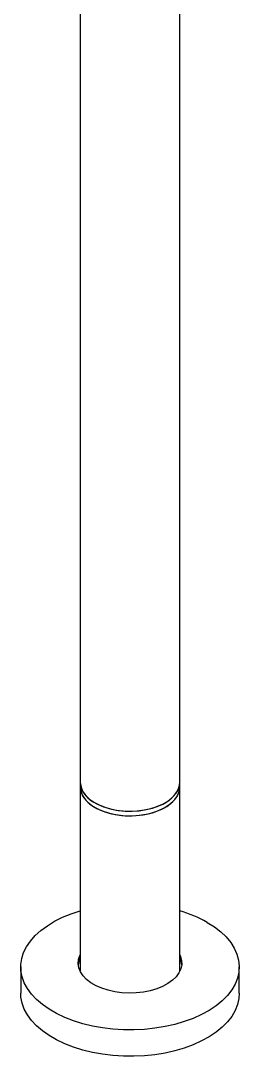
# Model space of a CAD drawing. Extents: x -1084 to 1049, y -151 to 450.
# Drawn here: x -687.1 to -655.1, y -56.8 to 95.3 of the extents above; entities that cross this region are included whole.
import ezdxf

# ---------------------------------------------------------------- set-up
doc = ezdxf.new("R2010")
doc.units = 0
doc.header["$LTSCALE"] = 23.1
doc.header["$MEASUREMENT"] = 0
doc.layers.get('0').update_dxf_attribs({"linetype": 'CONTINUOUS'})

msp = doc.modelspace()

# ---------------------------------------------------------------- linework, layer by layer
at = {"color": 7, "linetype": 'Continuous', "lineweight": 25}
for p, q in [((-678.39467, 188.18481), (-678.39467, -16.61036)), ((-663.8128, -16.61036), (-663.8128, 188.18481)), ((-678.39467, -16.61036), (-678.39467, -17.29075)), ((-663.8128, -17.29075), (-663.8128, -16.61036)), ((-678.39467, -17.29075), (-678.39467, -44.39068)), ((-663.8128, -44.39068), (-663.8128, -17.29075)), ((-687.1438, -43.69465), (-687.1438, -47.56777)), ((-655.06367, -47.56777), (-655.06367, -43.69465))]:
    msp.add_line(p, q, dxfattribs=at)
at = {"color": 7, "linetype": 'Continuous', "lineweight": 25, "flags": 128}
for points in [[(-678.39467, -16.61036), (-678.38772, -16.79408), (-678.26829, -17.39064), (-678.00301, -17.97132), (-677.59728, -18.52428), (-677.05936, -19.03829), (-676.4002, -19.50287), (-675.63322, -19.90857), (-674.77403, -20.24713), (-673.84012, -20.51165), (-672.85051, -20.69675), (-671.82534, -20.79867), (-670.78549, -20.81532), (-669.75211, -20.74637), (-668.74624, -20.59323)], [(-676.59056, -19.3821), (-675.85141, -19.80467), (-675.01562, -20.16221), (-674.10019, -20.44744), (-673.12376, -20.65456), (-672.10621, -20.77936), (-671.06825, -20.81928), (-670.03102, -20.77353), (-669.01562, -20.64302), (-668.04273, -20.43042), (-667.13215, -20.14006), (-666.30243, -19.77784), (-665.57044, -19.35114), (-664.9511, -18.86864), (-664.457, -18.34018), (-664.09822, -17.7765), (-663.88205, -17.18908), (-663.8128, -16.61036)], [(-668.74624, -20.59323), (-667.78837, -20.35901), (-666.89799, -20.04847), (-666.09322, -19.66795), (-665.39046, -19.22518), (-664.804, -18.72918), (-664.34578, -18.19005), (-664.02514, -17.61876), (-663.8486, -17.02694), (-663.8128, -16.61036)], [(-678.39467, -17.29075), (-678.3404, -17.80334), (-678.14038, -18.39266), (-677.79711, -18.95955), (-677.31758, -19.49247), (-676.71155, -19.98057), (-675.99137, -20.41391), (-675.17169, -20.78367), (-674.2692, -21.08233), (-673.30226, -21.3038), (-672.29057, -21.44357), (-671.25472, -21.49881), (-670.2158, -21.46838), (-669.19495, -21.35291), (-668.21297, -21.15475), (-667.28982, -20.87792), (-666.44432, -20.52807), (-665.69367, -20.11232), (-665.05316, -19.63913), (-664.53581, -19.11813), (-664.15217, -18.55993), (-663.91005, -17.97589), (-663.81436, -17.37791), (-663.8128, -17.29075)], [(-678.39467, -17.29075), (-678.38772, -17.47447), (-678.26829, -18.07103), (-678.00301, -18.6517), (-677.59728, -19.20467), (-677.05936, -19.71867), (-676.4002, -20.18325), (-675.63322, -20.58895), (-674.77403, -20.92751), (-673.84012, -21.19203), (-672.85051, -21.37713), (-671.82534, -21.47905), (-670.78549, -21.4957), (-669.75211, -21.42676), (-668.74624, -21.27361)], [(-668.74624, -21.27361), (-667.78837, -21.03939), (-666.89799, -20.72885), (-666.09322, -20.34833), (-665.39046, -19.90556), (-664.804, -19.40956), (-664.34578, -18.87043), (-664.02514, -18.29914), (-663.8486, -17.70732), (-663.8128, -17.29075)], [(-659.7617, -37.14703), (-658.71998, -37.80953), (-657.79389, -38.52698), (-656.99207, -39.29268), (-656.32201, -40.09948), (-655.78995, -40.93985), (-655.40088, -41.80594), (-655.15842, -42.68966), (-655.06484, -43.58276), (-655.12101, -44.47691), (-655.32641, -45.36376), (-655.67912, -46.23502), (-656.17584, -47.08256), (-656.81194, -47.89848), (-657.58147, -48.67514), (-658.47726, -49.4053), (-659.49094, -50.08214), (-660.61305, -50.69934), (-661.83311, -51.25114), (-663.13972, -51.73239), (-664.52069, -52.13859), (-665.96312, -52.46596), (-667.45355, -52.71143), (-668.97807, -52.87271), (-670.52242, -52.94829), (-672.07221, -52.93748), (-673.61295, -52.84037), (-675.13027, -52.65787), (-676.60999, -52.39169), (-678.0383, -52.0443), (-679.40187, -51.61895), (-680.68795, -51.11962), (-681.88456, -50.55096), (-682.9805, -49.91828), (-683.96555, -49.2275), (-684.83052, -48.48505), (-685.56732, -47.69789), (-686.16909, -46.87334), (-686.63019, -46.01911), (-686.94632, -45.14319), (-687.11453, -44.25373), (-687.13326, -43.35906), (-687.00232, -42.46752), (-686.72295, -41.58744), (-686.29774, -40.72703), (-685.73067, -39.89433), (-685.02703, -39.09712), (-684.19339, -38.34283), (-683.23754, -37.6385), (-682.1684, -36.99072), (-680.99595, -36.40554), (-679.73113, -35.88841), (-678.39467, -35.44679)], [(-663.8128, -41.89989), (-663.6952, -42.1579), (-663.52926, -42.76273), (-663.51075, -43.37501), (-663.64003, -43.98281), (-663.91457, -44.57432), (-664.32905, -45.13801), (-664.87539, -45.66292), (-665.54296, -46.13882), (-666.31876, -46.55645), (-667.18769, -46.9077), (-668.13285, -47.18571), (-669.13583, -47.38508), (-670.17711, -47.50192), (-671.23643, -47.53397), (-672.29317, -47.4806), (-673.32676, -47.34284), (-674.31707, -47.12339), (-675.24485, -46.82651), (-676.09202, -46.45797), (-676.8421, -46.02496), (-677.48049, -45.5359), (-677.99476, -45.00031), (-678.37491, -44.42861), (-678.61353, -43.83193), (-678.70598, -43.22189), (-678.65047, -42.61036), (-678.44806, -42.00924), (-678.39467, -41.89989)], [(-655.06367, -47.56777), (-655.12101, -48.35004), (-655.32641, -49.23689), (-655.67912, -50.10815), (-656.17584, -50.95569), (-656.81194, -51.7716), (-657.58147, -52.54826), (-658.47726, -53.27842), (-659.49094, -53.95526), (-660.61305, -54.57247), (-661.83311, -55.12427), (-663.13972, -55.60552), (-664.52069, -56.01172), (-665.96312, -56.33908), (-667.45355, -56.58455), (-668.97807, -56.74583), (-670.52242, -56.82142), (-672.07221, -56.81061), (-673.61295, -56.7135), (-675.13027, -56.531), (-676.60999, -56.26481), (-678.0383, -55.91742), (-679.40187, -55.49208), (-680.68795, -54.99274), (-681.88456, -54.42408), (-682.9805, -53.79141), (-683.96555, -53.10062), (-684.83052, -52.35818), (-685.56732, -51.57101), (-686.16909, -50.74647), (-686.63019, -49.89224), (-686.94632, -49.01631), (-687.11453, -48.12686), (-687.1438, -47.56777)]]:
    msp.add_lwpolyline(points, dxfattribs=at)
at = {"color": 7, "linetype": 'Continuous', "lineweight": 25}
for centre, radius, start, end in [((-674.99611, -16.37126), 3.40697, 184.0243528, 242.0956778), ((-669.07304, -53.65647), 18.95423, 60.5769681, 73.8875575), ((-675.91097, -43.70374), 2.79962, 152.5179744, 173.7969841), ((-666.26689, -43.69478), 2.76922, 6.0848295, 27.600212)]:
    msp.add_arc(centre, radius, start, end, dxfattribs=at)

doc.saveas('drawing.dxf')
